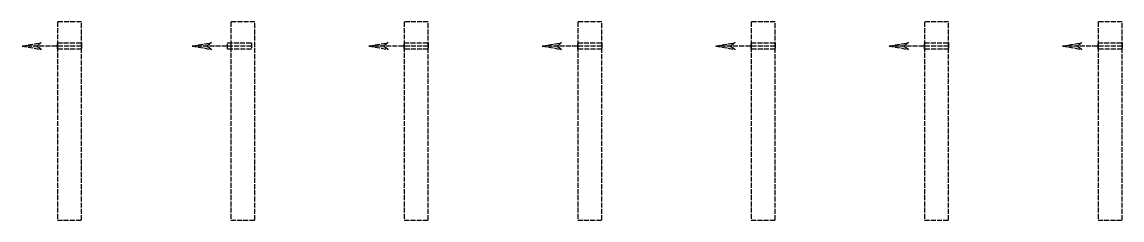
# Paper-space layout 'A4' of a CAD drawing. Header units: millimetres. Extents: x 5 to 1169, y -67 to 244.
# Drawn here: x 902.8 to 1169.2, y 196.2 to 244.2 of the extents above.
import ezdxf

# ---------------------------------------------------------------- set-up
doc = ezdxf.new("R2010")
doc.units = ezdxf.units.MM
doc.linetypes.add('ACAD_ISO02W100', pattern=[15, 12, -3])
doc.layers.add('MURALI CLIENTE', color=8, linetype='ACAD_ISO02W100')

# ---------------------------------------------------------------- blocks, each defined once
blk = doc.blocks.new('FORO CORRUGATO')
at = {"true_color": 0x636466}
h = blk.add_hatch(color=251, dxfattribs=at)
h.dxf.hatch_style = 1
h.paths.add_polyline_path([(-107, 0), (-143.8, 0), (-97.2, -8.2)])
h.paths.add_polyline_path([(-97.2, 8.2), (-143.8, 0), (-107, 0)])
at = {"color": 251, "true_color": 0x636466}
for points in [[(-143.8, 0), (-97.2, 8.2)], [(0, 0), (-143.8, 0)], [(-143.8, 0), (-97.2, -8.2)], [(-97.2, 8.2), (-107, 0), (-97.2, -8.2)]]:
    blk.add_lwpolyline(points, dxfattribs=at)
blk.add_lwpolyline([(-58, 7.8), (0, 7.8), (0, -7.8), (-58, -7.8)], close=True)

psp = doc.layouts.new('A4')

# ---------------------------------------------------------------- linework, layer by layer
at = {"layer": 'MURALI CLIENTE', "ltscale": 0.1}
for points in [[(911.42, 196.23), (917.22, 196.23), (917.22, 244.23), (911.42, 244.23)], [(953.42, 196.23), (959.22, 196.23), (959.22, 244.23), (953.42, 244.23)], [(995.42, 196.23), (1001.22, 196.23), (1001.22, 244.23), (995.42, 244.23)], [(1037.42, 196.23), (1043.22, 196.23), (1043.22, 244.23), (1037.42, 244.23)], [(1079.42, 196.23), (1085.22, 196.23), (1085.22, 244.23), (1079.42, 244.23)], [(1121.42, 196.23), (1127.22, 196.23), (1127.22, 244.23), (1121.42, 244.23)], [(1163.42, 196.23), (1169.22, 196.23), (1169.22, 244.23), (1163.42, 244.23)]]:
    psp.add_lwpolyline(points, close=True, dxfattribs=at)

# ---------------------------------------------------------------- block references
at = {"layer": 'MURALI CLIENTE', "xscale": 0.1, "yscale": 0.1, "zscale": 0.1}
for p in [(917.22, 238.41), (958.42, 238.41), (1001.22, 238.41), (1043.22, 238.41), (1085.22, 238.41), (1127.22, 238.41), (1169.22, 238.41)]:
    psp.add_blockref('FORO CORRUGATO', p, dxfattribs=at)

doc.saveas('drawing.dxf')
